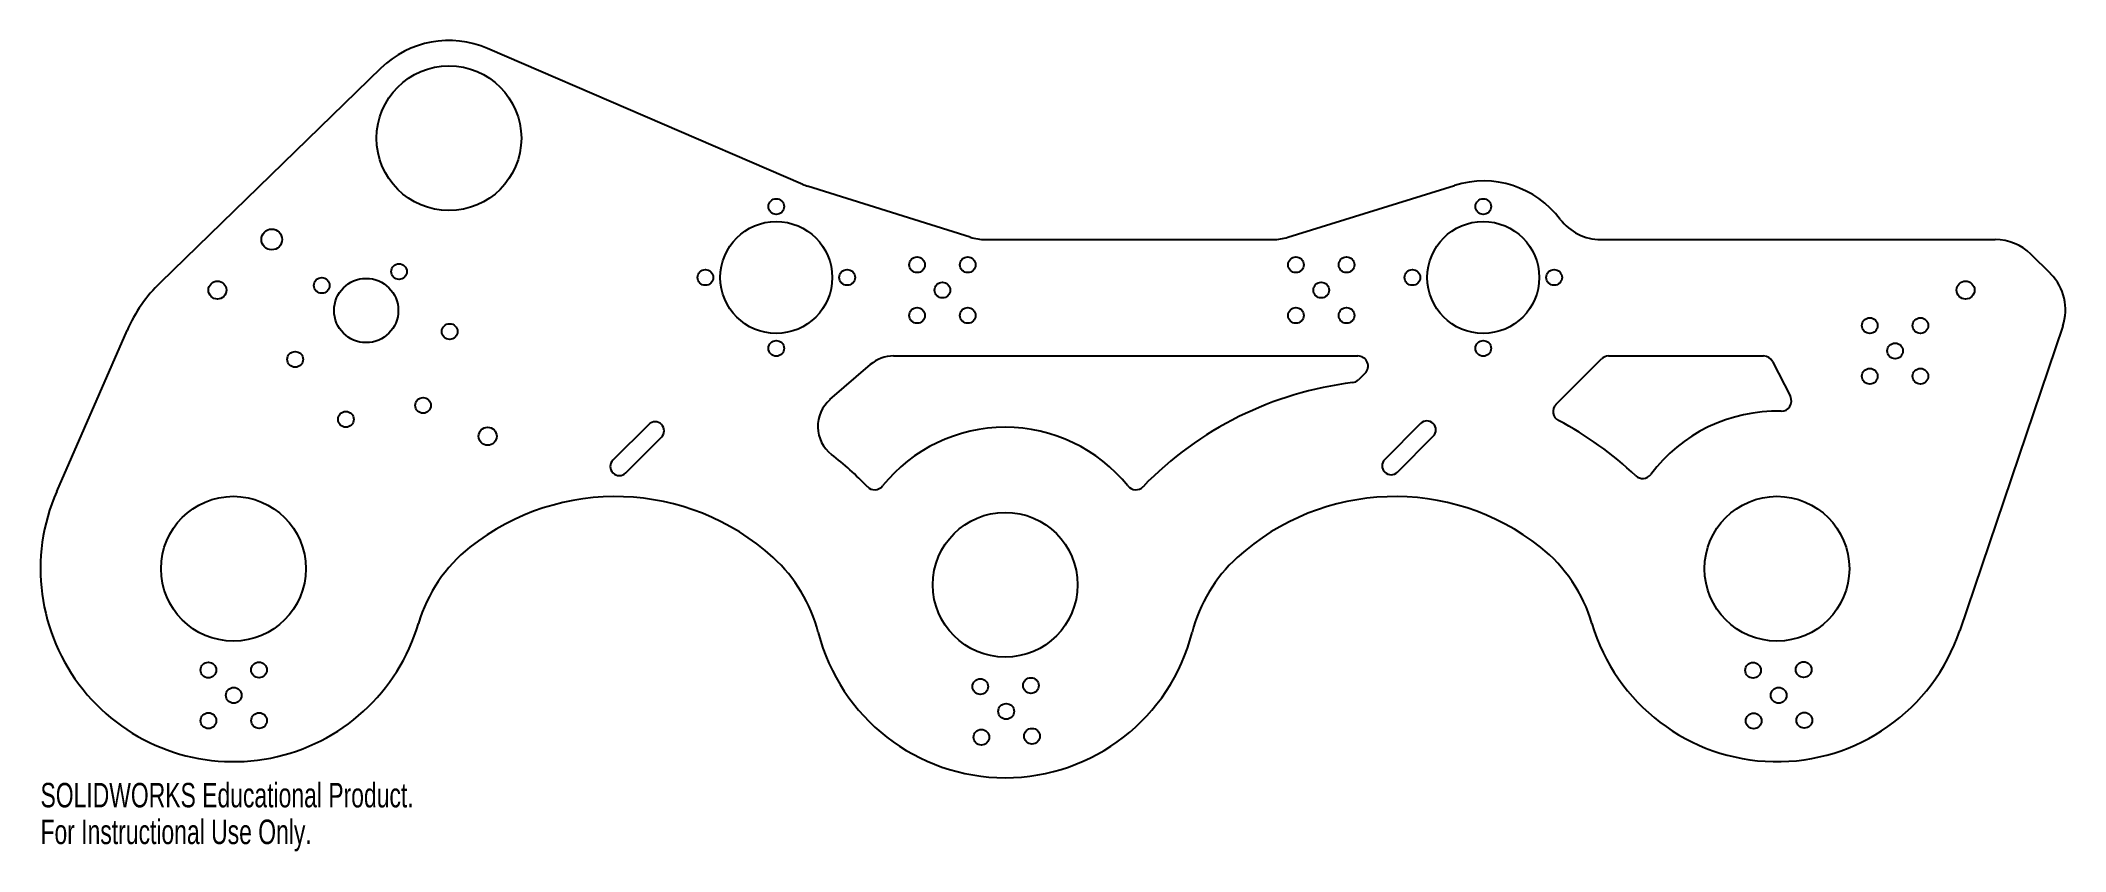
# Model space of a CAD drawing. Header units: millimetres. Extents: x -38 to 362, y -56 to 104.
import ezdxf

# ---------------------------------------------------------------- set-up
doc = ezdxf.new("R2010")
doc.units = ezdxf.units.MM
doc.styles.add('SLDTEXTSTYLE0', font='TXT', dxfattribs={"width": 0.7})

msp = doc.modelspace()

# ---------------------------------------------------------------- linework, layer by layer
at = {"color": 7, "linetype": 'Continuous', "lineweight": 25}
for p, q in [((112.42, 75.88), (50.2, 102.71)), ((29.12, 98.83), (-14.43, 56.52)), ((145.49, 65.46), (113.39, 75.52)), ((208.24, 65.45), (241.14, 75.69)), ((148.49, 65), (205.27, 65)), ((269.99, 65), (347.89, 65)), ((358.85, 58.19), (354.96, 62.07)), ((-21.02, 47.02), (-34.91, 15.27)), ((361.25, 47.91), (340.89, -12.22)), ((117.8, 33.38), (125.77, 40.29)), ((130.35, 42), (222.05, 42)), ((261.16, 32.44), (270.13, 41.41)), ((271.55, 42), (302.15, 42)), ((303.94, 40.9), (307.44, 33.99)), ((223.46, 38.59), (222.19, 37.31)), ((82.01, 28.49), (74.94, 21.42)), ((234.41, 28.66), (227.34, 21.58)), ((77.46, 18.91), (84.53, 25.98)), ((229.86, 19.07), (236.93, 26.14))]:
    msp.add_line(p, q, dxfattribs=at)
for centre, radius in [((42.56, 85), 14.29), ((107.19, 71.5), 1.55), ((246.8, 71.5), 1.55), ((107.19, 57.5), 11.05), ((246.8, 57.5), 11.05), ((7.56, 65), 2.05), ((32.7, 58.66), 1.55), ((135, 60), 1.55), ((145, 60), 1.55), ((209.8, 60), 1.55), ((219.8, 60), 1.55), ((-3.15, 55), 1.78), ((17.44, 55.92), 1.55), ((26.21, 50.98), 6.35), ((93.19, 57.5), 1.55), ((121.19, 57.5), 1.55), ((140, 55), 1.55), ((214.8, 55), 1.55), ((232.8, 57.5), 1.55), ((260.8, 57.5), 1.55), ((342.03, 55), 1.78), ((42.7, 46.82), 1.55), ((135, 50), 1.55), ((145, 50), 1.55), ((209.8, 50), 1.55), ((219.8, 50), 1.55), ((323.13, 48), 1.55), ((333.13, 48), 1.55), ((107.19, 43.5), 1.55), ((246.8, 43.5), 1.55), ((328.13, 43), 1.55), ((12.19, 41.33), 1.55), ((323.13, 38), 1.55), ((333.13, 38), 1.55), ((37.45, 32.24), 1.55), ((22.2, 29.49), 1.55), ((50.2, 26.16), 1.78), ((0, 0), 14.29), ((304.8, 0), 14.29), ((152.4, -3.17), 14.29), ((-4.95, -20.01), 1.55), ((5.05, -19.99), 1.55), ((300.07, -20.06), 1.55), ((310.07, -19.93), 1.55), ((0.06, -25), 1.55), ((147.48, -23.28), 1.55), ((157.48, -23.07), 1.55), ((305.13, -25), 1.55), ((152.59, -28.17), 1.55), ((-4.93, -30.01), 1.55), ((5.07, -29.99), 1.55), ((147.69, -33.28), 1.55), ((157.69, -33.07), 1.55), ((300.2, -30.06), 1.55), ((310.2, -29.93), 1.55)]:
    msp.add_circle(centre, radius, dxfattribs=at)
at = {"color": 7, "linetype": 'Continuous'}
msp.add_circle((333.13, 38), 1.55, dxfattribs=at)
at = {"color": 7, "linetype": 'Continuous', "lineweight": 25}
for centre, radius, start, end in [((42.56, 85), 19.29, 66.6745, 134.1724), ((246.8, 57.5), 19.05, 37.0427, 107.2855), ((116.38, 85.07), 10, 246.6745, 252.5948), ((269.99, 75), 10, 217.0427, 270), ((148.49, 75), 10, 252.5948, 270), ((205.27, 75), 10, 270, 287.2855), ((347.89, 55), 10, 45, 90), ((6.47, 35), 30, 134.1724, 156.3727), ((351.77, 51.12), 10, 341.2946, 45), ((130.35, 35), 7, 90, 130.9346), ((222.05, 40), 2, 315, 90), ((271.55, 40), 2, 90, 135), ((302.15, 40), 2, 26.887, 90), ((229.36, -32.07), 69.31, 96.9153, 135.8645), ((220.77, 38.72), 2, 276.9153, 315), ((122.39, 28.09), 7, 130.9346, 232.0338), ((262.58, 31.03), 2, 135, 242.2349), ((305.66, 33.09), 2, 268.5157, 26.887), ((83.27, 27.24), 1.78, 315, 135), ((235.67, 27.4), 1.78, 315, 135), ((229.36, -32.07), 69.31, 46.6789, 62.2349), ((304.8, 0), 31.1, 88.5157, 143.2378), ((152.4, -3.17), 31.1, 38.8498, 141.1502), ((76.2, 20.16), 1.78, 135, 315), ((75.44, -32.07), 69.31, 44.1355, 52.0338), ((228.6, 20.33), 1.78, 135, 315), ((126.62, 17.59), 2, 224.1355, 321.1502), ((178.18, 17.59), 2, 218.8498, 315.8645), ((278.28, 19.81), 2, 226.6789, 323.2378), ((0, 0), 38.1, 156.3727, 343.548), ((75.44, -32.07), 46.31, 47.7452, 128.3975), ((229.36, -32.07), 46.31, 51.6025, 132.2548), ((65.31, -19.29), 30, 128.3975, 163.548), ((239.49, -19.29), 30, 16.452, 51.6025), ((86.41, -20), 30, 14.3014, 47.7452), ((218.39, -20), 30, 132.2548, 165.6986), ((304.8, 0), 38.1, 196.452, 341.2946), ((152.4, -3.17), 38.1, 194.3014, 345.6986)]:
    msp.add_arc(centre, radius, start, end, dxfattribs=at)

# ---------------------------------------------------------------- texts
at = {"color": 7, "linetype": 'Continuous', "char_height": 4.8336, "attachment_point": 1, "style": 'SLDTEXTSTYLE0'}
for s, insert in [('SOLIDWORKS Educational Product.', (-38.1, -42.29)), ('For Instructional Use Only.', (-38.1, -49.54))]:
    msp.add_mtext(s, dxfattribs=dict(at, insert=insert))

doc.saveas('drawing.dxf')
